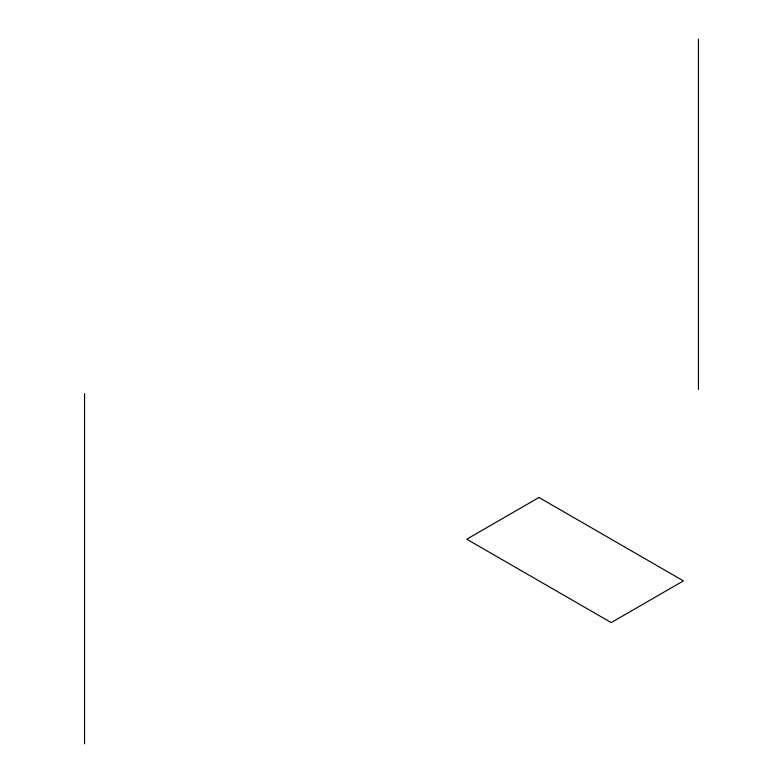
<?xml version="1.0" encoding="UTF-8"?>
<svg xmlns="http://www.w3.org/2000/svg" width="783" height="783" viewBox="0 0 783 783"><rect width="100%" height="100%" fill="white"/><g stroke="black" fill="none" stroke-linecap="round" stroke-linejoin="round"><path stroke-width="1.17" d="M698.446 39.15L698.446 389.415M84.554 393.585L84.554 743.85M538.978 497.489L466.756 539.193L611.2 622.583L683.432 580.888L538.978 497.489"/></g></svg>
